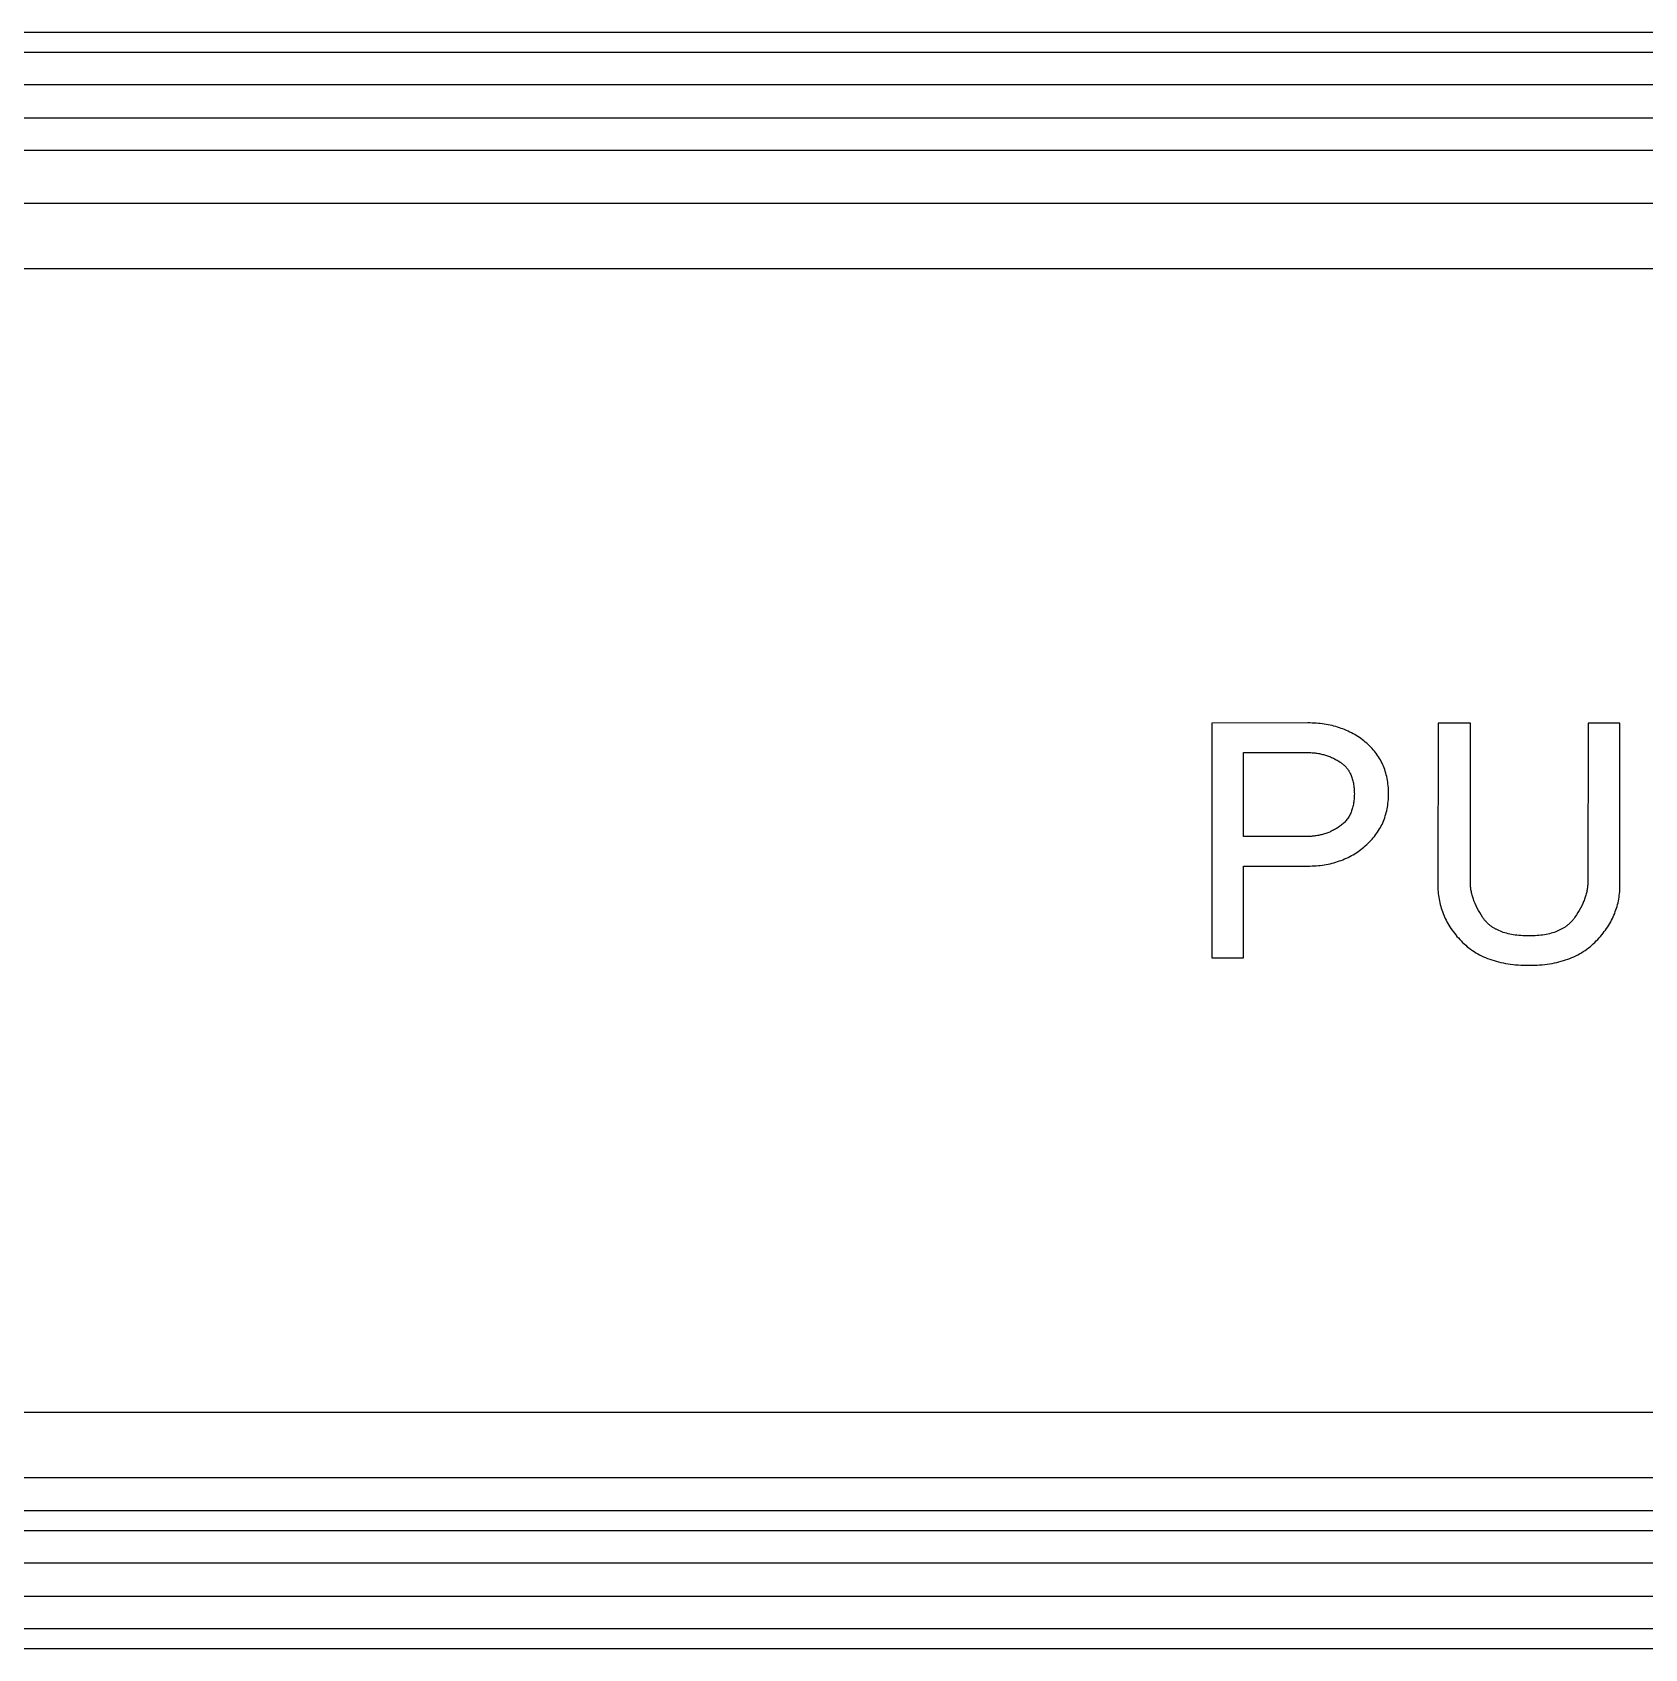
# Model space of a CAD drawing. Header units: millimetres. Extents: x 3033 to 4363, y 230 to 1450.
# Drawn here: x 3504.36 to 3528.9, y 790.57 to 815.17 of the extents above; entities that cross this region are included whole.
import ezdxf

# ---------------------------------------------------------------- set-up
doc = ezdxf.new("R2010")
doc.units = ezdxf.units.MM
doc.header["$MEASUREMENT"] = 0
doc.layers.add('LAYER 10', color=2, linetype='Continuous')

msp = doc.modelspace()

# ---------------------------------------------------------------- linework, layer by layer
at = {"layer": 'LAYER 10'}
for p, q in [((3462.088, 815.174), (3596.088, 815.174)), ((3462.088, 814.874), (3596.088, 814.874)), ((3596.088, 814.374), (3462.088, 814.374)), ((3462.588, 813.874), (3595.588, 813.874)), ((3595.588, 813.374), (3462.588, 813.374)), ((3462.57, 812.574), (3595.588, 812.574)), ((3595.588, 811.574), (3462.591, 811.574)), ((3523.774, 804.664), (3522.312, 804.658)), ((3522.312, 804.658), (3522.312, 801.087)), ((3523.806, 804.663), (3523.774, 804.664)), ((3523.838, 804.662), (3523.806, 804.663)), ((3523.87, 804.661), (3523.838, 804.662)), ((3523.901, 804.659), (3523.87, 804.661)), ((3523.933, 804.656), (3523.901, 804.659)), ((3523.963, 804.653), (3523.933, 804.656)), ((3523.994, 804.65), (3523.963, 804.653)), ((3524.024, 804.645), (3523.994, 804.65)), ((3524.054, 804.64), (3524.024, 804.645)), ((3524.083, 804.635), (3524.054, 804.64)), ((3524.112, 804.629), (3524.083, 804.635)), ((3524.141, 804.622), (3524.112, 804.629)), ((3524.169, 804.615), (3524.141, 804.622)), ((3524.198, 804.608), (3524.169, 804.615)), ((3524.225, 804.599), (3524.198, 804.608)), ((3524.253, 804.59), (3524.225, 804.599)), ((3524.28, 804.581), (3524.253, 804.59)), ((3524.307, 804.571), (3524.28, 804.581)), ((3524.333, 804.561), (3524.307, 804.571)), ((3524.36, 804.549), (3524.333, 804.561)), ((3524.385, 804.538), (3524.36, 804.549)), ((3524.411, 804.525), (3524.385, 804.538)), ((3524.436, 804.513), (3524.411, 804.525)), ((3524.461, 804.499), (3524.436, 804.513)), ((3524.486, 804.485), (3524.461, 804.499)), ((3524.51, 804.471), (3524.486, 804.485)), ((3524.534, 804.455), (3524.51, 804.471)), ((3524.557, 804.44), (3524.534, 804.455)), ((3524.581, 804.424), (3524.557, 804.44)), ((3524.603, 804.407), (3524.581, 804.424)), ((3525.758, 804.658), (3525.753, 802.153)), ((3526.247, 804.658), (3525.758, 804.658)), ((3526.247, 802.214), (3526.247, 804.658)), ((3528.038, 804.658), (3528.033, 802.214)), ((3528.522, 804.658), (3528.038, 804.658)), ((3528.522, 802.153), (3528.522, 804.658)), ((3522.796, 802.936), (3522.796, 804.212)), ((3522.796, 804.212), (3523.806, 804.211)), ((3523.806, 804.211), (3523.821, 804.211)), ((3523.821, 804.211), (3523.837, 804.21)), ((3523.837, 804.21), (3523.853, 804.209)), ((3523.853, 804.209), (3523.869, 804.207)), ((3523.869, 804.207), (3523.885, 804.206)), ((3523.885, 804.206), (3523.901, 804.204)), ((3523.901, 804.204), (3523.917, 804.201)), ((3523.917, 804.201), (3523.933, 804.199)), ((3523.933, 804.199), (3523.949, 804.196)), ((3523.949, 804.196), (3523.965, 804.192)), ((3523.965, 804.192), (3523.98, 804.189)), ((3523.98, 804.189), (3523.996, 804.185)), ((3523.996, 804.185), (3524.012, 804.181)), ((3524.012, 804.181), (3524.027, 804.177)), ((3524.027, 804.177), (3524.043, 804.172)), ((3524.626, 804.389), (3524.603, 804.407)), ((3524.648, 804.371), (3524.626, 804.389)), ((3524.67, 804.353), (3524.648, 804.371)), ((3524.691, 804.334), (3524.67, 804.353)), ((3524.711, 804.315), (3524.691, 804.334)), ((3524.731, 804.295), (3524.711, 804.315)), ((3524.75, 804.275), (3524.731, 804.295)), ((3524.768, 804.255), (3524.75, 804.275)), ((3524.786, 804.234), (3524.768, 804.255)), ((3524.803, 804.213), (3524.786, 804.234)), ((3524.819, 804.191), (3524.803, 804.213)), ((3524.835, 804.169), (3524.819, 804.191)), ((3524.043, 804.172), (3524.058, 804.167)), ((3524.058, 804.167), (3524.073, 804.162)), ((3524.073, 804.162), (3524.089, 804.157)), ((3524.089, 804.157), (3524.104, 804.151)), ((3524.104, 804.151), (3524.119, 804.145)), ((3524.119, 804.145), (3524.133, 804.139)), ((3524.133, 804.139), (3524.148, 804.132)), ((3524.148, 804.132), (3524.163, 804.125)), ((3524.163, 804.125), (3524.177, 804.118)), ((3524.177, 804.118), (3524.191, 804.111)), ((3524.191, 804.111), (3524.205, 804.103)), ((3524.205, 804.103), (3524.219, 804.096)), ((3524.219, 804.096), (3524.233, 804.088)), ((3524.233, 804.088), (3524.247, 804.079)), ((3524.247, 804.079), (3524.267, 804.066)), ((3524.267, 804.066), (3524.274, 804.062)), ((3524.274, 804.062), (3524.28, 804.057)), ((3524.28, 804.057), (3524.287, 804.053)), ((3524.287, 804.053), (3524.293, 804.048)), ((3524.293, 804.048), (3524.3, 804.043)), ((3524.3, 804.043), (3524.306, 804.038)), ((3524.306, 804.038), (3524.312, 804.033)), ((3524.312, 804.033), (3524.318, 804.027)), ((3524.318, 804.027), (3524.324, 804.022)), ((3524.324, 804.022), (3524.329, 804.016)), ((3524.329, 804.016), (3524.335, 804.011)), ((3524.335, 804.011), (3524.341, 804.005)), ((3524.341, 804.005), (3524.346, 804)), ((3524.346, 804), (3524.351, 803.994)), ((3524.351, 803.994), (3524.357, 803.988)), ((3524.357, 803.988), (3524.362, 803.982)), ((3524.362, 803.982), (3524.367, 803.976)), ((3524.367, 803.976), (3524.372, 803.969)), ((3524.372, 803.969), (3524.376, 803.963)), ((3524.376, 803.963), (3524.381, 803.956)), ((3524.381, 803.956), (3524.386, 803.95)), ((3524.386, 803.95), (3524.39, 803.943)), ((3524.39, 803.943), (3524.395, 803.937)), ((3524.395, 803.937), (3524.399, 803.93)), ((3524.399, 803.93), (3524.403, 803.923)), ((3524.849, 804.146), (3524.835, 804.169)), ((3524.864, 804.124), (3524.849, 804.146)), ((3524.877, 804.1), (3524.864, 804.124)), ((3524.89, 804.077), (3524.877, 804.1)), ((3524.902, 804.053), (3524.89, 804.077)), ((3524.913, 804.028), (3524.902, 804.053)), ((3524.924, 804.004), (3524.913, 804.028)), ((3524.934, 803.979), (3524.924, 804.004)), ((3524.943, 803.953), (3524.934, 803.979)), ((3524.952, 803.927), (3524.943, 803.953)), ((3524.403, 803.923), (3524.407, 803.916)), ((3524.407, 803.916), (3524.411, 803.909)), ((3524.411, 803.909), (3524.418, 803.894)), ((3524.418, 803.894), (3524.426, 803.879)), ((3524.426, 803.879), (3524.432, 803.864)), ((3524.432, 803.864), (3524.438, 803.848)), ((3524.438, 803.848), (3524.444, 803.832)), ((3524.444, 803.832), (3524.45, 803.815)), ((3524.45, 803.815), (3524.455, 803.798)), ((3524.455, 803.798), (3524.459, 803.781)), ((3524.459, 803.781), (3524.463, 803.763)), ((3524.463, 803.763), (3524.467, 803.745)), ((3524.467, 803.745), (3524.47, 803.726)), ((3524.47, 803.726), (3524.473, 803.707)), ((3524.473, 803.707), (3524.475, 803.688)), ((3524.475, 803.688), (3524.477, 803.668)), ((3524.96, 803.901), (3524.952, 803.927)), ((3524.967, 803.874), (3524.96, 803.901)), ((3524.974, 803.847), (3524.967, 803.874)), ((3524.98, 803.819), (3524.974, 803.847)), ((3524.985, 803.791), (3524.98, 803.819)), ((3524.989, 803.763), (3524.985, 803.791)), ((3524.993, 803.734), (3524.989, 803.763)), ((3524.996, 803.705), (3524.993, 803.734)), ((3524.999, 803.676), (3524.996, 803.705)), ((3524.47, 803.445), (3524.467, 803.426)), ((3524.473, 803.464), (3524.47, 803.445)), ((3524.475, 803.483), (3524.473, 803.464)), ((3524.477, 803.503), (3524.475, 803.483)), ((3524.477, 803.668), (3524.479, 803.648)), ((3524.479, 803.523), (3524.477, 803.503)), ((3524.479, 803.648), (3524.48, 803.627)), ((3524.48, 803.543), (3524.479, 803.523)), ((3524.48, 803.627), (3524.48, 803.606)), ((3524.48, 803.606), (3524.481, 803.585)), ((3524.481, 803.585), (3524.48, 803.564)), ((3524.48, 803.564), (3524.48, 803.543)), ((3524.989, 803.409), (3524.993, 803.438)), ((3524.993, 803.438), (3524.996, 803.466)), ((3524.996, 803.466), (3524.999, 803.496)), ((3525, 803.646), (3524.999, 803.676)), ((3524.999, 803.496), (3525, 803.525)), ((3525.001, 803.615), (3525, 803.646)), ((3525, 803.525), (3525.001, 803.555)), ((3525.002, 803.585), (3525.001, 803.615)), ((3525.001, 803.555), (3525.002, 803.585)), ((3524.367, 803.192), (3524.357, 803.179)), ((3524.376, 803.205), (3524.367, 803.192)), ((3524.386, 803.218), (3524.376, 803.205)), ((3524.395, 803.232), (3524.386, 803.218)), ((3524.403, 803.246), (3524.395, 803.232)), ((3524.411, 803.261), (3524.403, 803.246)), ((3524.418, 803.276), (3524.411, 803.261)), ((3524.426, 803.291), (3524.418, 803.276)), ((3524.432, 803.307), (3524.426, 803.291)), ((3524.438, 803.323), (3524.432, 803.307)), ((3524.444, 803.339), (3524.438, 803.323)), ((3524.45, 803.356), (3524.444, 803.339)), ((3524.455, 803.373), (3524.45, 803.356)), ((3524.459, 803.39), (3524.455, 803.373)), ((3524.463, 803.408), (3524.459, 803.39)), ((3524.467, 803.426), (3524.463, 803.408)), ((3524.924, 803.17), (3524.934, 803.195)), ((3524.934, 803.195), (3524.943, 803.221)), ((3524.943, 803.221), (3524.952, 803.247)), ((3524.952, 803.247), (3524.96, 803.273)), ((3524.96, 803.273), (3524.967, 803.299)), ((3524.967, 803.299), (3524.974, 803.326)), ((3524.974, 803.326), (3524.98, 803.354)), ((3524.98, 803.354), (3524.985, 803.381)), ((3524.985, 803.381), (3524.989, 803.409)), ((3523.902, 802.946), (3523.886, 802.943)), ((3523.918, 802.948), (3523.902, 802.946)), ((3523.934, 802.951), (3523.918, 802.948)), ((3523.95, 802.954), (3523.934, 802.951)), ((3523.966, 802.958), (3523.95, 802.954)), ((3523.982, 802.962), (3523.966, 802.958)), ((3523.998, 802.966), (3523.982, 802.962)), ((3524.014, 802.97), (3523.998, 802.966)), ((3524.029, 802.975), (3524.014, 802.97)), ((3524.045, 802.98), (3524.029, 802.975)), ((3524.06, 802.986), (3524.045, 802.98)), ((3524.075, 802.991), (3524.06, 802.986)), ((3524.091, 802.997), (3524.075, 802.991)), ((3524.106, 803.003), (3524.091, 802.997)), ((3524.12, 803.01), (3524.106, 803.003)), ((3524.135, 803.017), (3524.12, 803.01)), ((3524.15, 803.024), (3524.135, 803.017)), ((3524.164, 803.031), (3524.15, 803.024)), ((3524.179, 803.039), (3524.164, 803.031)), ((3524.193, 803.047), (3524.179, 803.039)), ((3524.207, 803.055), (3524.193, 803.047)), ((3524.22, 803.064), (3524.207, 803.055)), ((3524.234, 803.072), (3524.22, 803.064)), ((3524.26, 803.09), (3524.234, 803.072)), ((3524.274, 803.1), (3524.26, 803.09)), ((3524.287, 803.11), (3524.274, 803.1)), ((3524.3, 803.121), (3524.287, 803.11)), ((3524.312, 803.132), (3524.3, 803.121)), ((3524.324, 803.143), (3524.312, 803.132)), ((3524.335, 803.155), (3524.324, 803.143)), ((3524.346, 803.167), (3524.335, 803.155)), ((3524.357, 803.179), (3524.346, 803.167)), ((3524.786, 802.936), (3524.803, 802.958)), ((3524.803, 802.958), (3524.819, 802.98)), ((3524.819, 802.98), (3524.835, 803.003)), ((3524.835, 803.003), (3524.849, 803.025)), ((3524.849, 803.025), (3524.864, 803.049)), ((3524.864, 803.049), (3524.877, 803.072)), ((3524.877, 803.072), (3524.89, 803.096)), ((3524.89, 803.096), (3524.902, 803.12)), ((3524.902, 803.12), (3524.913, 803.145)), ((3524.913, 803.145), (3524.924, 803.17)), ((3523.774, 802.936), (3522.796, 802.936)), ((3523.79, 802.936), (3523.774, 802.936)), ((3523.806, 802.937), (3523.79, 802.936)), ((3523.822, 802.937), (3523.806, 802.937)), ((3523.838, 802.938), (3523.822, 802.937)), ((3523.854, 802.94), (3523.838, 802.938)), ((3523.87, 802.941), (3523.854, 802.94)), ((3523.886, 802.943), (3523.87, 802.941)), ((3524.51, 802.688), (3524.534, 802.704)), ((3524.534, 802.704), (3524.557, 802.721)), ((3524.557, 802.721), (3524.581, 802.738)), ((3524.581, 802.738), (3524.603, 802.755)), ((3524.603, 802.755), (3524.626, 802.774)), ((3524.626, 802.774), (3524.648, 802.793)), ((3524.648, 802.793), (3524.67, 802.812)), ((3524.67, 802.812), (3524.691, 802.832)), ((3524.691, 802.832), (3524.711, 802.852)), ((3524.711, 802.852), (3524.731, 802.873)), ((3524.731, 802.873), (3524.75, 802.893)), ((3524.75, 802.893), (3524.768, 802.915)), ((3524.768, 802.915), (3524.786, 802.936)), ((3522.796, 801.087), (3522.796, 802.485)), ((3522.796, 802.485), (3523.806, 802.485)), ((3523.806, 802.485), (3523.838, 802.486)), ((3523.838, 802.486), (3523.87, 802.487)), ((3523.87, 802.487), (3523.901, 802.489)), ((3523.901, 802.489), (3523.933, 802.492)), ((3523.933, 802.492), (3523.963, 802.495)), ((3523.963, 802.495), (3523.994, 802.499)), ((3523.994, 802.499), (3524.024, 802.504)), ((3524.024, 802.504), (3524.054, 802.509)), ((3524.054, 802.509), (3524.083, 802.515)), ((3524.083, 802.515), (3524.112, 802.521)), ((3524.112, 802.521), (3524.141, 802.528)), ((3524.141, 802.528), (3524.169, 802.536)), ((3524.169, 802.536), (3524.198, 802.544)), ((3524.198, 802.544), (3524.225, 802.552)), ((3524.225, 802.552), (3524.253, 802.562)), ((3524.253, 802.562), (3524.28, 802.572)), ((3524.28, 802.572), (3524.307, 802.582)), ((3524.307, 802.582), (3524.333, 802.593)), ((3524.333, 802.593), (3524.36, 802.605)), ((3524.36, 802.605), (3524.385, 802.617)), ((3524.385, 802.617), (3524.411, 802.63)), ((3524.411, 802.63), (3524.436, 802.644)), ((3524.436, 802.644), (3524.461, 802.658)), ((3524.461, 802.658), (3524.486, 802.673)), ((3524.486, 802.673), (3524.51, 802.688)), ((3526.248, 802.199), (3526.247, 802.214)), ((3528.033, 802.214), (3528.032, 802.199)), ((3525.753, 802.153), (3525.754, 802.124)), ((3525.754, 802.124), (3525.756, 802.095)), ((3525.756, 802.095), (3525.758, 802.066)), ((3525.758, 802.066), (3525.762, 802.038)), ((3525.762, 802.038), (3525.765, 802.01)), ((3525.765, 802.01), (3525.77, 801.982)), ((3525.77, 801.982), (3525.775, 801.954)), ((3526.249, 802.184), (3526.248, 802.199)), ((3526.25, 802.169), (3526.249, 802.184)), ((3526.252, 802.154), (3526.25, 802.169)), ((3526.254, 802.138), (3526.252, 802.154)), ((3526.256, 802.123), (3526.254, 802.138)), ((3526.259, 802.107), (3526.256, 802.123)), ((3526.262, 802.091), (3526.259, 802.107)), ((3526.265, 802.076), (3526.262, 802.091)), ((3526.269, 802.06), (3526.265, 802.076)), ((3526.273, 802.044), (3526.269, 802.06)), ((3526.278, 802.028), (3526.273, 802.044)), ((3526.283, 802.012), (3526.278, 802.028)), ((3526.288, 801.995), (3526.283, 802.012)), ((3526.294, 801.979), (3526.288, 801.995)), ((3526.299, 801.963), (3526.294, 801.979)), ((3526.306, 801.946), (3526.299, 801.963)), ((3527.978, 801.963), (3527.971, 801.946)), ((3527.984, 801.979), (3527.978, 801.963)), ((3527.99, 801.995), (3527.984, 801.979)), ((3527.996, 802.012), (3527.99, 801.995)), ((3528.001, 802.028), (3527.996, 802.012)), ((3528.005, 802.044), (3528.001, 802.028)), ((3528.01, 802.06), (3528.005, 802.044)), ((3528.014, 802.076), (3528.01, 802.06)), ((3528.017, 802.091), (3528.014, 802.076)), ((3528.021, 802.107), (3528.017, 802.091)), ((3528.023, 802.123), (3528.021, 802.107)), ((3528.026, 802.138), (3528.023, 802.123)), ((3528.028, 802.154), (3528.026, 802.138)), ((3528.03, 802.169), (3528.028, 802.154)), ((3528.031, 802.184), (3528.03, 802.169)), ((3528.032, 802.199), (3528.031, 802.184)), ((3528.5, 801.954), (3528.505, 801.982)), ((3528.505, 801.982), (3528.509, 802.01)), ((3528.509, 802.01), (3528.513, 802.038)), ((3528.513, 802.038), (3528.516, 802.066)), ((3528.516, 802.066), (3528.519, 802.095)), ((3528.519, 802.095), (3528.521, 802.124)), ((3528.521, 802.124), (3528.522, 802.153)), ((3525.775, 801.954), (3525.781, 801.926)), ((3525.781, 801.926), (3525.787, 801.899)), ((3525.787, 801.899), (3525.795, 801.872)), ((3525.795, 801.872), (3525.803, 801.845)), ((3525.803, 801.845), (3525.811, 801.818)), ((3525.811, 801.818), (3525.821, 801.791)), ((3525.821, 801.791), (3525.831, 801.765)), ((3525.831, 801.765), (3525.841, 801.739)), ((3525.841, 801.739), (3525.853, 801.712)), ((3526.32, 801.913), (3526.306, 801.946)), ((3526.335, 801.879), (3526.32, 801.913)), ((3526.352, 801.845), (3526.335, 801.879)), ((3526.37, 801.811), (3526.352, 801.845)), ((3526.389, 801.776), (3526.37, 801.811)), ((3526.411, 801.741), (3526.389, 801.776)), ((3526.433, 801.706), (3526.411, 801.741)), ((3527.862, 801.741), (3527.839, 801.706)), ((3527.884, 801.776), (3527.862, 801.741)), ((3527.905, 801.811), (3527.884, 801.776)), ((3527.924, 801.845), (3527.905, 801.811)), ((3527.941, 801.879), (3527.924, 801.845)), ((3527.957, 801.913), (3527.941, 801.879)), ((3527.971, 801.946), (3527.957, 801.913)), ((3528.421, 801.712), (3528.432, 801.739)), ((3528.432, 801.739), (3528.443, 801.765)), ((3528.443, 801.765), (3528.453, 801.791)), ((3528.453, 801.791), (3528.463, 801.818)), ((3528.463, 801.818), (3528.471, 801.845)), ((3528.471, 801.845), (3528.48, 801.872)), ((3528.48, 801.872), (3528.487, 801.899)), ((3528.487, 801.899), (3528.494, 801.926)), ((3528.494, 801.926), (3528.5, 801.954)), ((3525.853, 801.712), (3525.865, 801.687)), ((3525.865, 801.687), (3525.878, 801.661)), ((3525.878, 801.661), (3525.891, 801.635)), ((3525.891, 801.635), (3525.905, 801.61)), ((3525.905, 801.61), (3525.92, 801.585)), ((3525.92, 801.585), (3525.936, 801.56)), ((3525.936, 801.56), (3525.952, 801.535)), ((3525.952, 801.535), (3525.969, 801.511)), ((3525.969, 801.511), (3525.986, 801.487)), ((3525.986, 801.487), (3526.005, 801.462)), ((3526.439, 801.697), (3526.433, 801.706)), ((3526.445, 801.688), (3526.439, 801.697)), ((3526.451, 801.68), (3526.445, 801.688)), ((3526.458, 801.672), (3526.451, 801.68)), ((3526.464, 801.663), (3526.458, 801.672)), ((3526.471, 801.655), (3526.464, 801.663)), ((3526.478, 801.647), (3526.471, 801.655)), ((3526.485, 801.639), (3526.478, 801.647)), ((3526.492, 801.632), (3526.485, 801.639)), ((3526.499, 801.624), (3526.492, 801.632)), ((3526.507, 801.617), (3526.499, 801.624)), ((3526.515, 801.609), (3526.507, 801.617)), ((3526.522, 801.602), (3526.515, 801.609)), ((3526.53, 801.595), (3526.522, 801.602)), ((3526.539, 801.588), (3526.53, 801.595)), ((3526.547, 801.582), (3526.539, 801.588)), ((3526.555, 801.575), (3526.547, 801.582)), ((3526.564, 801.569), (3526.555, 801.575)), ((3526.573, 801.562), (3526.564, 801.569)), ((3526.582, 801.556), (3526.573, 801.562)), ((3526.591, 801.55), (3526.582, 801.556)), ((3526.601, 801.544), (3526.591, 801.55)), ((3526.61, 801.538), (3526.601, 801.544)), ((3526.62, 801.533), (3526.61, 801.538)), ((3526.629, 801.527), (3526.62, 801.533)), ((3526.639, 801.522), (3526.629, 801.527)), ((3526.66, 801.512), (3526.639, 801.522)), ((3526.681, 801.502), (3526.66, 801.512)), ((3526.703, 801.493), (3526.681, 801.502)), ((3526.725, 801.484), (3526.703, 801.493)), ((3526.748, 801.476), (3526.725, 801.484)), ((3526.772, 801.469), (3526.748, 801.476)), ((3526.796, 801.462), (3526.772, 801.469)), ((3527.499, 801.469), (3527.475, 801.462)), ((3527.522, 801.476), (3527.499, 801.469)), ((3527.545, 801.484), (3527.522, 801.476)), ((3527.567, 801.493), (3527.545, 801.484)), ((3527.589, 801.502), (3527.567, 801.493)), ((3527.61, 801.512), (3527.589, 801.502)), ((3527.63, 801.522), (3527.61, 801.512)), ((3527.65, 801.533), (3527.63, 801.522)), ((3527.659, 801.538), (3527.65, 801.533)), ((3527.669, 801.544), (3527.659, 801.538)), ((3527.678, 801.55), (3527.669, 801.544)), ((3527.687, 801.556), (3527.678, 801.55)), ((3527.696, 801.562), (3527.687, 801.556)), ((3527.705, 801.569), (3527.696, 801.562)), ((3527.714, 801.575), (3527.705, 801.569)), ((3527.722, 801.582), (3527.714, 801.575)), ((3527.731, 801.588), (3527.722, 801.582)), ((3527.739, 801.595), (3527.731, 801.588)), ((3527.747, 801.602), (3527.739, 801.595)), ((3527.755, 801.609), (3527.747, 801.602)), ((3527.763, 801.617), (3527.755, 801.609)), ((3527.771, 801.624), (3527.763, 801.617)), ((3527.778, 801.632), (3527.771, 801.624)), ((3527.785, 801.639), (3527.778, 801.632)), ((3527.793, 801.647), (3527.785, 801.639)), ((3527.8, 801.655), (3527.793, 801.647)), ((3527.807, 801.663), (3527.8, 801.655)), ((3527.813, 801.672), (3527.807, 801.663)), ((3527.82, 801.68), (3527.813, 801.672)), ((3527.826, 801.688), (3527.82, 801.68)), ((3527.833, 801.697), (3527.826, 801.688)), ((3527.839, 801.706), (3527.833, 801.697)), ((3528.267, 801.462), (3528.285, 801.487)), ((3528.285, 801.487), (3528.303, 801.511)), ((3528.303, 801.511), (3528.32, 801.535)), ((3528.32, 801.535), (3528.337, 801.56)), ((3528.337, 801.56), (3528.352, 801.585)), ((3528.352, 801.585), (3528.367, 801.61)), ((3528.367, 801.61), (3528.382, 801.635)), ((3528.382, 801.635), (3528.395, 801.661)), ((3528.395, 801.661), (3528.408, 801.687)), ((3528.408, 801.687), (3528.421, 801.712)), ((3526.005, 801.462), (3526.024, 801.438)), ((3526.024, 801.438), (3526.043, 801.415)), ((3526.043, 801.415), (3526.064, 801.391)), ((3526.064, 801.391), (3526.085, 801.368)), ((3526.085, 801.368), (3526.106, 801.345)), ((3526.106, 801.345), (3526.129, 801.322)), ((3526.129, 801.322), (3526.152, 801.3)), ((3526.152, 801.3), (3526.176, 801.279)), ((3526.176, 801.279), (3526.2, 801.258)), ((3526.2, 801.258), (3526.225, 801.238)), ((3526.225, 801.238), (3526.25, 801.219)), ((3526.821, 801.455), (3526.796, 801.462)), ((3526.847, 801.449), (3526.821, 801.455)), ((3526.873, 801.444), (3526.847, 801.449)), ((3526.9, 801.439), (3526.873, 801.444)), ((3526.928, 801.435), (3526.9, 801.439)), ((3526.956, 801.432), (3526.928, 801.435)), ((3526.985, 801.429), (3526.956, 801.432)), ((3527.015, 801.426), (3526.985, 801.429)), ((3527.045, 801.424), (3527.015, 801.426)), ((3527.076, 801.423), (3527.045, 801.424)), ((3527.108, 801.422), (3527.076, 801.423)), ((3527.14, 801.422), (3527.108, 801.422)), ((3527.171, 801.422), (3527.14, 801.422)), ((3527.202, 801.423), (3527.171, 801.422)), ((3527.232, 801.424), (3527.202, 801.423)), ((3527.261, 801.426), (3527.232, 801.424)), ((3527.29, 801.429), (3527.261, 801.426)), ((3527.318, 801.432), (3527.29, 801.429)), ((3527.346, 801.435), (3527.318, 801.432)), ((3527.373, 801.439), (3527.346, 801.435)), ((3527.399, 801.444), (3527.373, 801.439)), ((3527.425, 801.449), (3527.399, 801.444)), ((3527.45, 801.455), (3527.425, 801.449)), ((3527.475, 801.462), (3527.45, 801.455)), ((3528.018, 801.219), (3528.044, 801.238)), ((3528.044, 801.238), (3528.069, 801.258)), ((3528.069, 801.258), (3528.093, 801.279)), ((3528.093, 801.279), (3528.117, 801.3)), ((3528.117, 801.3), (3528.14, 801.322)), ((3528.14, 801.322), (3528.163, 801.345)), ((3528.163, 801.345), (3528.185, 801.368)), ((3528.185, 801.368), (3528.207, 801.391)), ((3528.207, 801.391), (3528.227, 801.415)), ((3528.227, 801.415), (3528.247, 801.438)), ((3528.247, 801.438), (3528.267, 801.462)), ((3522.312, 801.087), (3522.796, 801.087)), ((3526.25, 801.219), (3526.277, 801.201)), ((3526.277, 801.201), (3526.304, 801.183)), ((3526.304, 801.183), (3526.331, 801.166)), ((3526.331, 801.166), (3526.359, 801.15)), ((3526.359, 801.15), (3526.388, 801.134)), ((3526.388, 801.134), (3526.417, 801.12)), ((3526.417, 801.12), (3526.447, 801.105)), ((3526.447, 801.105), (3526.478, 801.092)), ((3526.478, 801.092), (3526.51, 801.079)), ((3526.51, 801.079), (3526.541, 801.068)), ((3526.541, 801.068), (3526.574, 801.056)), ((3526.574, 801.056), (3526.607, 801.046)), ((3526.607, 801.046), (3526.641, 801.036)), ((3526.641, 801.036), (3526.676, 801.027)), ((3526.676, 801.027), (3526.711, 801.019)), ((3526.711, 801.019), (3526.747, 801.011)), ((3526.747, 801.011), (3526.783, 801.004)), ((3526.783, 801.004), (3526.82, 800.998)), ((3526.82, 800.998), (3526.858, 800.993)), ((3526.858, 800.993), (3526.896, 800.988)), ((3526.896, 800.988), (3526.935, 800.984)), ((3526.935, 800.984), (3526.975, 800.981)), ((3526.975, 800.981), (3527.015, 800.979)), ((3527.015, 800.979), (3527.056, 800.977)), ((3527.056, 800.977), (3527.098, 800.976)), ((3527.181, 800.976), (3527.222, 800.977)), ((3527.222, 800.977), (3527.262, 800.979)), ((3527.262, 800.979), (3527.301, 800.981)), ((3527.301, 800.981), (3527.34, 800.984)), ((3527.34, 800.984), (3527.378, 800.988)), ((3527.378, 800.988), (3527.416, 800.993)), ((3527.416, 800.993), (3527.453, 800.998)), ((3527.453, 800.998), (3527.49, 801.004)), ((3527.49, 801.004), (3527.525, 801.011)), ((3527.525, 801.011), (3527.561, 801.019)), ((3527.561, 801.019), (3527.595, 801.027)), ((3527.595, 801.027), (3527.629, 801.036)), ((3527.629, 801.036), (3527.663, 801.046)), ((3527.663, 801.046), (3527.696, 801.056)), ((3527.696, 801.056), (3527.728, 801.068)), ((3527.728, 801.068), (3527.76, 801.079)), ((3527.76, 801.079), (3527.791, 801.092)), ((3527.791, 801.092), (3527.821, 801.105)), ((3527.821, 801.105), (3527.851, 801.12)), ((3527.851, 801.12), (3527.88, 801.134)), ((3527.88, 801.134), (3527.909, 801.15)), ((3527.909, 801.15), (3527.937, 801.166)), ((3527.937, 801.166), (3527.965, 801.183)), ((3527.965, 801.183), (3527.992, 801.201)), ((3527.992, 801.201), (3528.018, 801.219)), ((3527.098, 800.976), (3527.181, 800.976)), ((3462.575, 794.174), (3595.584, 794.174)), ((3595.596, 793.174), (3462.539, 793.175)), ((3462.543, 792.675), (3594.295, 792.674)), ((3462.588, 792.374), (3595.588, 792.374)), ((3595.588, 791.874), (3462.588, 791.874)), ((3462.088, 791.374), (3596.088, 791.374)), ((3596.088, 790.874), (3462.088, 790.874)), ((3596.088, 790.574), (3462.088, 790.574))]:
    msp.add_line(p, q, dxfattribs=at)

doc.saveas('drawing.dxf')
